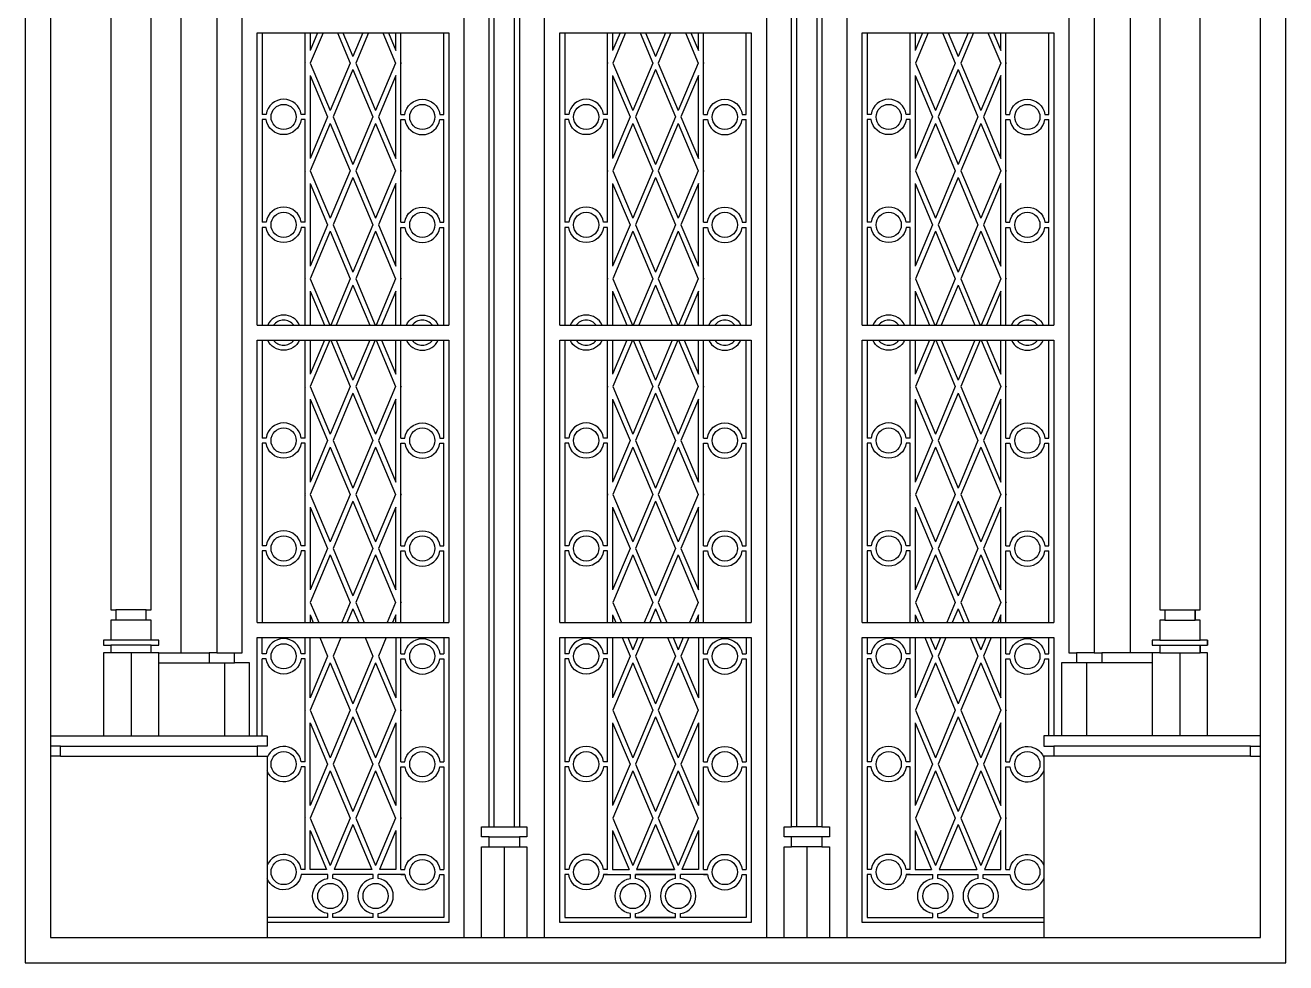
# Model space of a CAD drawing. Header units: metres. Extents: x 1507 to 3507, y 4810 to 7939.
# Drawn here: x 1507 to 3507, y 4810 to 6298 of the extents above; entities that cross this region are included whole.
import ezdxf

# ---------------------------------------------------------------- set-up
doc = ezdxf.new("R2010")
doc.units = ezdxf.units.M
for name, color, linetype in [('3', 3, 'Continuous'), ('4', 4, 'Continuous'), ('7', 7, 'Continuous')]:
    doc.layers.add(name, color=color, linetype=linetype)

# ---------------------------------------------------------------- blocks, each defined once
blk = doc.blocks.new('3')
at = {"layer": '3'}
for p, q in [((565, 1845), (565, 1809.79)), ((579.81, 1845), (565, 1809.79)), ((590.66, 1845), (565.42, 1785)), ((619.34, 1845), (644.58, 1785)), ((630.19, 1845), (650, 1797.9)), ((669.81, 1845), (650, 1797.9)), ((680.66, 1845), (655.42, 1785)), ((709.34, 1845), (734.58, 1785)), ((720.19, 1845), (735, 1809.79)), ((735, 1809.79), (735, 1845)), ((1165, 1845), (1165, 1809.79)), ((1179.81, 1845), (1165, 1809.79)), ((1190.66, 1845), (1165.42, 1785)), ((1219.34, 1845), (1244.58, 1785)), ((1230.19, 1845), (1250, 1797.9)), ((1269.81, 1845), (1250, 1797.9)), ((1280.66, 1845), (1255.42, 1785)), ((1309.34, 1845), (1334.58, 1785)), ((1320.19, 1845), (1335, 1809.79)), ((1335, 1809.79), (1335, 1845)), ((1779.81, 1845), (1765, 1809.79)), ((1765, 1845), (1765, 1809.79)), ((1790.66, 1845), (1765.42, 1785)), ((1819.34, 1845), (1844.58, 1785)), ((1830.19, 1845), (1850, 1797.9)), ((1869.81, 1845), (1850, 1797.9)), ((1880.66, 1845), (1855.42, 1785)), ((1909.34, 1845), (1934.58, 1785)), ((1920.19, 1845), (1935, 1809.79)), ((1935, 1809.79), (1935, 1845)), ((555, 1786.01), (554.58, 1785)), ((554.58, 1785), (555, 1783.99)), ((565.42, 1785), (605, 1690.9)), ((644.58, 1785), (605, 1690.9)), ((655.42, 1785), (695, 1690.9)), ((734.58, 1785), (695, 1690.9)), ((745, 1786.01), (745.42, 1785)), ((745.42, 1785), (745, 1783.99)), ((1155, 1786.01), (1154.58, 1785)), ((1154.58, 1785), (1155, 1783.99)), ((1165.42, 1785), (1205, 1690.9)), ((1244.58, 1785), (1205, 1690.9)), ((1255.42, 1785), (1295, 1690.9)), ((1334.58, 1785), (1295, 1690.9)), ((1345, 1786.01), (1345.42, 1785)), ((1345.42, 1785), (1345, 1783.99)), ((1755, 1786.01), (1754.58, 1785)), ((1754.58, 1785), (1755, 1783.99)), ((1765.42, 1785), (1805, 1690.9)), ((1844.58, 1785), (1805, 1690.9)), ((1855.42, 1785), (1895, 1690.9)), ((1934.58, 1785), (1895, 1690.9)), ((1945, 1786.01), (1945.42, 1785)), ((1945.42, 1785), (1945, 1783.99)), ((565, 1760.21), (599.58, 1678)), ((565, 1760.21), (565, 1595.79)), ((650, 1772.1), (610.42, 1678)), ((650, 1772.1), (689.58, 1678)), ((735, 1760.21), (700.42, 1678)), ((735, 1595.79), (735, 1760.21)), ((1165, 1760.21), (1199.58, 1678)), ((1165, 1760.21), (1165, 1595.79)), ((1250, 1772.1), (1210.42, 1678)), ((1250, 1772.1), (1289.58, 1678)), ((1335, 1760.21), (1300.42, 1678)), ((1335, 1595.79), (1335, 1760.21)), ((1765, 1760.21), (1799.58, 1678)), ((1765, 1760.21), (1765, 1595.79)), ((1850, 1772.1), (1810.42, 1678)), ((1850, 1772.1), (1889.58, 1678)), ((1935, 1760.21), (1900.42, 1678)), ((1935, 1595.79), (1935, 1760.21)), ((599.58, 1678), (565, 1595.79)), ((610.42, 1678), (650, 1583.9)), ((689.58, 1678), (650, 1583.9)), ((700.42, 1678), (735, 1595.79)), ((1199.58, 1678), (1165, 1595.79)), ((1210.42, 1678), (1250, 1583.9)), ((1289.58, 1678), (1250, 1583.9)), ((1300.42, 1678), (1335, 1595.79)), ((1799.58, 1678), (1765, 1595.79)), ((1810.42, 1678), (1850, 1583.9)), ((1889.58, 1678), (1850, 1583.9)), ((1900.42, 1678), (1935, 1595.79)), ((605, 1665.1), (565.42, 1571)), ((605, 1665.1), (644.58, 1571)), ((695, 1665.1), (655.42, 1571)), ((695, 1665.1), (734.58, 1571)), ((1205, 1665.1), (1165.42, 1571)), ((1205, 1665.1), (1244.58, 1571)), ((1295, 1665.1), (1255.42, 1571)), ((1295, 1665.1), (1334.58, 1571)), ((1805, 1665.1), (1765.42, 1571)), ((1805, 1665.1), (1844.58, 1571)), ((1895, 1665.1), (1855.42, 1571)), ((1895, 1665.1), (1934.58, 1571)), ((555, 1572.01), (554.58, 1571)), ((554.58, 1571), (555, 1569.99)), ((565.42, 1571), (605, 1476.9)), ((644.58, 1571), (605, 1476.9)), ((650, 1558.1), (610.42, 1464)), ((650, 1558.1), (689.58, 1464)), ((655.42, 1571), (695, 1476.9)), ((734.58, 1571), (695, 1476.9)), ((745, 1572.01), (745.42, 1571)), ((745.42, 1571), (745, 1569.99)), ((1155, 1572.01), (1154.58, 1571)), ((1154.58, 1571), (1155, 1569.99)), ((1165.42, 1571), (1205, 1476.9)), ((1244.58, 1571), (1205, 1476.9)), ((1250, 1558.1), (1210.42, 1464)), ((1250, 1558.1), (1289.58, 1464)), ((1255.42, 1571), (1295, 1476.9)), ((1334.58, 1571), (1295, 1476.9)), ((1345, 1572.01), (1345.42, 1571)), ((1345.42, 1571), (1345, 1569.99)), ((1755, 1572.01), (1754.58, 1571)), ((1754.58, 1571), (1755, 1569.99)), ((1765.42, 1571), (1805, 1476.9)), ((1844.58, 1571), (1805, 1476.9)), ((1850, 1558.1), (1810.42, 1464)), ((1850, 1558.1), (1889.58, 1464)), ((1855.42, 1571), (1895, 1476.9)), ((1934.58, 1571), (1895, 1476.9)), ((1945, 1572.01), (1945.42, 1571)), ((1945.42, 1571), (1945, 1569.99)), ((565, 1546.21), (565, 1381.79)), ((565, 1546.21), (599.58, 1464)), ((735, 1546.21), (700.42, 1464)), ((735, 1381.79), (735, 1546.21)), ((1165, 1546.21), (1165, 1381.79)), ((1165, 1546.21), (1199.58, 1464)), ((1335, 1546.21), (1300.42, 1464)), ((1335, 1381.79), (1335, 1546.21)), ((1765, 1546.21), (1765, 1381.79)), ((1765, 1546.21), (1799.58, 1464)), ((1935, 1546.21), (1900.42, 1464)), ((1935, 1381.79), (1935, 1546.21)), ((599.58, 1464), (565, 1381.79)), ((605, 1451.1), (565.42, 1357)), ((605, 1451.1), (644.58, 1357)), ((610.42, 1464), (650, 1369.9)), ((689.58, 1464), (650, 1369.9)), ((695, 1451.1), (655.42, 1357)), ((695, 1451.1), (734.58, 1357)), ((700.42, 1464), (735, 1381.79)), ((1199.58, 1464), (1165, 1381.79)), ((1205, 1451.1), (1165.42, 1357)), ((1205, 1451.1), (1244.58, 1357)), ((1210.42, 1464), (1250, 1369.9)), ((1289.58, 1464), (1250, 1369.9)), ((1295, 1451.1), (1255.42, 1357)), ((1295, 1451.1), (1334.58, 1357)), ((1300.42, 1464), (1335, 1381.79)), ((1799.58, 1464), (1765, 1381.79)), ((1805, 1451.1), (1765.42, 1357)), ((1805, 1451.1), (1844.58, 1357)), ((1810.42, 1464), (1850, 1369.9)), ((1889.58, 1464), (1850, 1369.9)), ((1895, 1451.1), (1855.42, 1357)), ((1895, 1451.1), (1934.58, 1357)), ((1900.42, 1464), (1935, 1381.79)), ((555, 1358.01), (554.58, 1357)), ((554.58, 1357), (555, 1355.99)), ((565.42, 1357), (604.12, 1265)), ((644.58, 1357), (605.88, 1265)), ((655.42, 1357), (694.12, 1265)), ((734.58, 1357), (695.88, 1265)), ((745, 1358.01), (745.42, 1357)), ((745.42, 1357), (745, 1355.99)), ((1155, 1358.01), (1154.58, 1357)), ((1154.58, 1357), (1155, 1355.99)), ((1165.42, 1357), (1204.12, 1265)), ((1244.58, 1357), (1205.88, 1265)), ((1255.42, 1357), (1294.12, 1265)), ((1334.58, 1357), (1295.88, 1265)), ((1345, 1358.01), (1345.42, 1357)), ((1345.42, 1357), (1345, 1355.99)), ((1755, 1358.01), (1754.58, 1357)), ((1754.58, 1357), (1755, 1355.99)), ((1765.42, 1357), (1804.12, 1265)), ((1844.58, 1357), (1805.88, 1265)), ((1855.42, 1357), (1894.12, 1265)), ((1934.58, 1357), (1895.88, 1265)), ((1945, 1358.01), (1945.42, 1357)), ((1945.42, 1357), (1945, 1355.99)), ((565, 1332.21), (565, 1265)), ((565, 1332.21), (593.27, 1265)), ((650, 1344.1), (616.73, 1265)), ((650, 1344.1), (683.27, 1265)), ((735, 1332.21), (706.73, 1265)), ((735, 1265), (735, 1332.21)), ((1165, 1332.21), (1165, 1265)), ((1165, 1332.21), (1193.27, 1265)), ((1250, 1344.1), (1216.73, 1265)), ((1250, 1344.1), (1283.27, 1265)), ((1335, 1332.21), (1306.73, 1265)), ((1335, 1265), (1335, 1332.21)), ((1765, 1332.21), (1793.27, 1265)), ((1765, 1332.21), (1765, 1265)), ((1850, 1344.1), (1816.73, 1265)), ((1850, 1344.1), (1883.27, 1265)), ((1935, 1332.21), (1906.73, 1265)), ((1935, 1265), (1935, 1332.21)), ((593.27, 1235), (565, 1167.79)), ((565, 1235), (565, 1167.79)), ((604.12, 1235), (565.42, 1143)), ((605.88, 1235), (644.58, 1143)), ((616.73, 1235), (650, 1155.9)), ((683.27, 1235), (650, 1155.9)), ((694.12, 1235), (655.42, 1143)), ((695.88, 1235), (734.58, 1143)), ((706.73, 1235), (735, 1167.79)), ((735, 1167.79), (735, 1235)), ((1193.27, 1235), (1165, 1167.79)), ((1165, 1235), (1165, 1167.79)), ((1204.12, 1235), (1165.42, 1143)), ((1205.88, 1235), (1244.58, 1143)), ((1216.73, 1235), (1250, 1155.9)), ((1283.27, 1235), (1250, 1155.9)), ((1294.12, 1235), (1255.42, 1143)), ((1295.88, 1235), (1334.58, 1143)), ((1306.73, 1235), (1335, 1167.79)), ((1335, 1167.79), (1335, 1235)), ((1793.27, 1235), (1765, 1167.79)), ((1765, 1235), (1765, 1167.79)), ((1804.12, 1235), (1765.42, 1143)), ((1805.88, 1235), (1844.58, 1143)), ((1816.73, 1235), (1850, 1155.9)), ((1883.27, 1235), (1850, 1155.9)), ((1894.12, 1235), (1855.42, 1143)), ((1895.88, 1235), (1934.58, 1143)), ((1906.73, 1235), (1935, 1167.79)), ((1935, 1167.79), (1935, 1235)), ((555, 1144.01), (554.58, 1143)), ((554.58, 1143), (555, 1141.99)), ((565.42, 1143), (605, 1048.9)), ((644.58, 1143), (605, 1048.9)), ((650, 1130.1), (610.42, 1036)), ((650, 1130.1), (689.58, 1036)), ((655.42, 1143), (695, 1048.9)), ((734.58, 1143), (695, 1048.9)), ((745, 1144.01), (745.42, 1143)), ((745.42, 1143), (745, 1141.99)), ((1155, 1144.01), (1154.58, 1143)), ((1154.58, 1143), (1155, 1141.99)), ((1165.42, 1143), (1205, 1048.9)), ((1244.58, 1143), (1205, 1048.9)), ((1250, 1130.1), (1210.42, 1036)), ((1250, 1130.1), (1289.58, 1036)), ((1255.42, 1143), (1295, 1048.9)), ((1334.58, 1143), (1295, 1048.9)), ((1345, 1144.01), (1345.42, 1143)), ((1345.42, 1143), (1345, 1141.99)), ((1755, 1144.01), (1754.58, 1143)), ((1754.58, 1143), (1755, 1141.99)), ((1765.42, 1143), (1805, 1048.9)), ((1844.58, 1143), (1805, 1048.9)), ((1850, 1130.1), (1810.42, 1036)), ((1850, 1130.1), (1889.58, 1036)), ((1855.42, 1143), (1895, 1048.9)), ((1934.58, 1143), (1895, 1048.9)), ((1945, 1144.01), (1945.42, 1143)), ((1945.42, 1143), (1945, 1141.99)), ((565, 1118.21), (599.58, 1036)), ((565, 1118.21), (565, 953.79)), ((735, 1118.21), (700.42, 1036)), ((735, 953.79), (735, 1118.21)), ((1165, 1118.21), (1199.58, 1036)), ((1165, 1118.21), (1165, 953.79)), ((1335, 1118.21), (1300.42, 1036)), ((1335, 953.79), (1335, 1118.21)), ((1765, 1118.21), (1799.58, 1036)), ((1765, 1118.21), (1765, 953.79)), ((1935, 1118.21), (1900.42, 1036)), ((1935, 953.79), (1935, 1118.21)), ((599.58, 1036), (565, 953.79)), ((610.42, 1036), (650, 941.9)), ((689.58, 1036), (650, 941.9)), ((700.42, 1036), (735, 953.79)), ((1199.58, 1036), (1165, 953.79)), ((1210.42, 1036), (1250, 941.9)), ((1289.58, 1036), (1250, 941.9)), ((1300.42, 1036), (1335, 953.79)), ((1799.58, 1036), (1765, 953.79)), ((1810.42, 1036), (1850, 941.9)), ((1889.58, 1036), (1850, 941.9)), ((1900.42, 1036), (1935, 953.79)), ((605, 1023.1), (565.42, 929)), ((605, 1023.1), (644.58, 929)), ((695, 1023.1), (655.42, 929)), ((695, 1023.1), (734.58, 929)), ((1205, 1023.1), (1165.42, 929)), ((1205, 1023.1), (1244.58, 929)), ((1295, 1023.1), (1255.42, 929)), ((1295, 1023.1), (1334.58, 929)), ((1805, 1023.1), (1765.42, 929)), ((1805, 1023.1), (1844.58, 929)), ((1895, 1023.1), (1855.42, 929)), ((1895, 1023.1), (1934.58, 929)), ((555, 930.01), (554.58, 929)), ((554.58, 929), (555, 927.99)), ((565.42, 929), (605, 834.9)), ((644.58, 929), (605, 834.9)), ((655.42, 929), (695, 834.9)), ((734.58, 929), (695, 834.9)), ((745, 930.01), (745.42, 929)), ((745.42, 929), (745, 927.99)), ((1155, 930.01), (1154.58, 929)), ((1154.58, 929), (1155, 927.99)), ((1165.42, 929), (1205, 834.9)), ((1244.58, 929), (1205, 834.9)), ((1255.42, 929), (1295, 834.9)), ((1334.58, 929), (1295, 834.9)), ((1345, 930.01), (1345.42, 929)), ((1345.42, 929), (1345, 927.99)), ((1755, 930.01), (1754.58, 929)), ((1754.58, 929), (1755, 927.99)), ((1765.42, 929), (1805, 834.9)), ((1844.58, 929), (1805, 834.9)), ((1855.42, 929), (1895, 834.9)), ((1934.58, 929), (1895, 834.9)), ((1945, 930.01), (1945.42, 929)), ((1945.42, 929), (1945, 927.99)), ((565, 904.21), (599.58, 822)), ((565, 904.21), (565, 739.79)), ((650, 916.1), (610.42, 822)), ((650, 916.1), (689.58, 822)), ((735, 904.21), (700.42, 822)), ((735, 739.79), (735, 904.21)), ((1165, 904.21), (1199.58, 822)), ((1165, 904.21), (1165, 739.79)), ((1250, 916.1), (1210.42, 822)), ((1250, 916.1), (1289.58, 822)), ((1335, 904.21), (1300.42, 822)), ((1335, 739.79), (1335, 904.21)), ((1765, 904.21), (1799.58, 822)), ((1765, 904.21), (1765, 739.79)), ((1850, 916.1), (1810.42, 822)), ((1850, 916.1), (1889.58, 822)), ((1935, 904.21), (1900.42, 822)), ((1935, 739.79), (1935, 904.21)), ((599.58, 822), (565, 739.79)), ((605, 809.1), (565.42, 715)), ((605, 809.1), (644.58, 715)), ((610.42, 822), (650, 727.9)), ((689.58, 822), (650, 727.9)), ((695, 809.1), (655.42, 715)), ((695, 809.1), (734.58, 715)), ((700.42, 822), (735, 739.79)), ((1199.58, 822), (1165, 739.79)), ((1205, 809.1), (1165.42, 715)), ((1205, 809.1), (1244.58, 715)), ((1210.42, 822), (1250, 727.9)), ((1289.58, 822), (1250, 727.9)), ((1295, 809.1), (1255.42, 715)), ((1295, 809.1), (1334.58, 715)), ((1300.42, 822), (1335, 739.79)), ((1799.58, 822), (1765, 739.79)), ((1805, 809.1), (1765.42, 715)), ((1805, 809.1), (1844.58, 715)), ((1810.42, 822), (1850, 727.9)), ((1889.58, 822), (1850, 727.9)), ((1895, 809.1), (1855.42, 715)), ((1895, 809.1), (1934.58, 715)), ((1900.42, 822), (1935, 739.79)), ((240, 700), (180, 700)), ((565.42, 715), (582.25, 675)), ((644.58, 715), (627.75, 675)), ((650, 702.1), (638.6, 675)), ((650, 702.1), (661.4, 675)), ((655.42, 715), (672.25, 675)), ((734.58, 715), (717.75, 675)), ((745, 716.01), (745.42, 715)), ((745.42, 715), (745, 713.99)), ((1165.42, 715), (1182.25, 675)), ((1244.58, 715), (1227.75, 675)), ((1250, 702.1), (1238.6, 675)), ((1250, 702.1), (1261.4, 675)), ((1255.42, 715), (1272.25, 675)), ((1334.58, 715), (1317.75, 675)), ((1765.42, 715), (1782.25, 675)), ((1844.58, 715), (1827.75, 675)), ((1850, 702.1), (1838.6, 675)), ((1850, 702.1), (1861.4, 675)), ((1855.42, 715), (1872.25, 675)), ((1934.58, 715), (1917.75, 675)), ((1945, 716.01), (1945.42, 715)), ((1945.42, 715), (1945, 713.99)), ((2260, 700), (2320, 700)), ((2320, 700), (2320, 680)), ((240, 680), (180, 680)), ((565, 690.21), (565, 675)), ((565, 690.21), (571.4, 675)), ((735, 690.21), (728.6, 675)), ((735, 675), (735, 690.21)), ((1165, 690.21), (1165, 675)), ((1165, 690.21), (1171.4, 675)), ((1335, 690.21), (1328.6, 675)), ((1335, 675), (1335, 690.21)), ((1765, 690.21), (1765, 675)), ((1765, 690.21), (1771.4, 675)), ((1935, 690.21), (1928.6, 675)), ((1935, 675), (1935, 690.21)), ((2260, 680), (2320, 680)), ((250, 640), (170, 640)), ((250, 630), (170, 630)), ((565, 525.79), (565, 645)), ((584.02, 645), (599.58, 608)), ((625.98, 645), (610.42, 608)), ((674.02, 645), (689.58, 608)), ((715.98, 645), (700.42, 608)), ((735, 645), (735, 525.79)), ((1165, 645), (1165, 525.79)), ((1184.02, 645), (1199.58, 608)), ((1194.86, 645), (1205, 620.9)), ((1215.14, 645), (1205, 620.9)), ((1225.98, 645), (1210.42, 608)), ((1274.02, 645), (1289.58, 608)), ((1284.86, 645), (1295, 620.9)), ((1305.14, 645), (1295, 620.9)), ((1315.98, 645), (1300.42, 608)), ((1335, 645), (1335, 525.79)), ((1765, 645), (1765, 525.79)), ((1784.02, 645), (1799.58, 608)), ((1794.86, 645), (1805, 620.9)), ((1815.14, 645), (1805, 620.9)), ((1825.98, 645), (1810.42, 608)), ((1874.02, 645), (1889.58, 608)), ((1884.86, 645), (1895, 620.9)), ((1905.14, 645), (1895, 620.9)), ((1915.98, 645), (1900.42, 608)), ((1935, 525.79), (1935, 645)), ((2250, 640), (2330, 640)), ((2250, 630), (2330, 630)), ((2330, 630), (2330, 615)), ((2345, 640), (2345, 630)), ((250, 615), (170, 615)), ((210, 615), (210, 450)), ((265, 615), (365, 615)), ((380, 615), (415, 615)), ((599.58, 608), (565, 525.79)), ((610.42, 608), (650, 513.9)), ((689.58, 608), (650, 513.9)), ((700.42, 608), (735, 525.79)), ((1199.58, 608), (1165, 525.79)), ((1210.42, 608), (1250, 513.9)), ((1289.58, 608), (1250, 513.9)), ((1300.42, 608), (1335, 525.79)), ((1799.58, 608), (1765, 525.79)), ((1810.42, 608), (1850, 513.9)), ((1889.58, 608), (1850, 513.9)), ((1900.42, 608), (1935, 525.79)), ((2120, 615), (2085, 615)), ((2235, 615), (2135, 615)), ((2250, 615), (2330, 615)), ((2290, 615), (2290, 450)), ((265, 595), (365, 595)), ((395, 595), (415, 595)), ((605, 595.1), (565.42, 501)), ((605, 595.1), (644.58, 501)), ((695, 595.1), (655.42, 501)), ((695, 595.1), (734.58, 501)), ((1205, 595.1), (1165.42, 501)), ((1205, 595.1), (1244.58, 501)), ((1295, 595.1), (1255.42, 501)), ((1295, 595.1), (1334.58, 501)), ((1805, 595.1), (1765.42, 501)), ((1805, 595.1), (1844.58, 501)), ((1895, 595.1), (1855.42, 501)), ((1895, 595.1), (1934.58, 501)), ((2105, 595), (2085, 595)), ((2235, 595), (2135, 595)), ((555, 502.01), (554.58, 501)), ((554.58, 501), (555, 499.99)), ((565.42, 501), (605, 406.9)), ((644.58, 501), (605, 406.9)), ((655.42, 501), (695, 406.9)), ((734.58, 501), (695, 406.9)), ((745, 502.01), (745.42, 501)), ((745.42, 501), (745, 499.99)), ((1165.42, 501), (1205, 406.9)), ((1244.58, 501), (1205, 406.9)), ((1255.42, 501), (1295, 406.9)), ((1334.58, 501), (1295, 406.9)), ((1765.42, 501), (1805, 406.9)), ((1844.58, 501), (1805, 406.9)), ((1855.42, 501), (1895, 406.9)), ((1934.58, 501), (1895, 406.9)), ((1945, 502.01), (1945.42, 501)), ((1945.42, 501), (1945, 499.99)), ((565, 476.21), (599.58, 394)), ((565, 311.79), (565, 476.21)), ((650, 488.1), (610.42, 394)), ((650, 488.1), (689.58, 394)), ((735, 476.21), (700.42, 394)), ((735, 476.21), (735, 311.79)), ((1165, 476.21), (1199.58, 394)), ((1165, 476.21), (1165, 311.79)), ((1250, 488.1), (1210.42, 394)), ((1250, 488.1), (1289.58, 394)), ((1335, 476.21), (1300.42, 394)), ((1335, 476.21), (1335, 311.79)), ((1765, 476.21), (1799.58, 394)), ((1765, 476.21), (1765, 311.79)), ((1850, 488.1), (1810.42, 394)), ((1850, 488.1), (1889.58, 394)), ((1935, 476.21), (1900.42, 394)), ((1935, 311.79), (1935, 476.21)), ((70, 430), (460, 430)), ((2430, 430), (2040, 430)), ((70, 410), (460, 410)), ((2430, 410), (2040, 410)), ((599.58, 394), (565, 311.79)), ((605, 381.1), (565.42, 287)), ((605, 381.1), (644.58, 287)), ((610.42, 394), (650, 299.9)), ((689.58, 394), (650, 299.9)), ((695, 381.1), (655.42, 287)), ((695, 381.1), (734.58, 287)), ((700.42, 394), (735, 311.79)), ((1199.58, 394), (1165, 311.79)), ((1205, 381.1), (1165.42, 287)), ((1205, 381.1), (1244.58, 287)), ((1210.42, 394), (1250, 299.9)), ((1289.58, 394), (1250, 299.9)), ((1295, 381.1), (1255.42, 287)), ((1295, 381.1), (1334.58, 287)), ((1300.42, 394), (1335, 311.79)), ((1799.58, 394), (1765, 311.79)), ((1805, 381.1), (1765.42, 287)), ((1805, 381.1), (1844.58, 287)), ((1810.42, 394), (1850, 299.9)), ((1889.58, 394), (1850, 299.9)), ((1895, 381.1), (1855.42, 287)), ((1895, 381.1), (1934.58, 287)), ((1900.42, 394), (1935, 311.79)), ((555, 288.01), (554.58, 287)), ((554.58, 287), (555, 285.99)), ((565.42, 287), (605, 192.9)), ((644.58, 287), (605, 192.9)), ((655.42, 287), (695, 192.9)), ((734.58, 287), (695, 192.9)), ((745, 288.01), (745.42, 287)), ((745.42, 287), (745, 285.99)), ((1165.42, 287), (1205, 192.9)), ((1244.58, 287), (1205, 192.9)), ((1255.42, 287), (1295, 192.9)), ((1334.58, 287), (1295, 192.9)), ((1765.42, 287), (1805, 192.9)), ((1844.58, 287), (1805, 192.9)), ((1855.42, 287), (1895, 192.9)), ((1934.58, 287), (1895, 192.9)), ((1945, 288.01), (1945.42, 287)), ((1945.42, 287), (1945, 285.99)), ((565, 262.21), (597.47, 185)), ((565, 185), (565, 262.21)), ((650, 274.1), (612.53, 185)), ((650, 274.1), (687.47, 185)), ((735, 262.21), (702.53, 185)), ((735, 262.21), (735, 185)), ((920, 270), (980, 270)), ((920, 250), (980, 250)), ((1165, 262.21), (1165, 185)), ((1165, 262.21), (1197.47, 185)), ((1250, 274.1), (1212.53, 185)), ((1250, 274.1), (1287.47, 185)), ((1335, 262.21), (1302.53, 185)), ((1335, 262.21), (1335, 185)), ((1580, 270), (1520, 270)), ((1580, 250), (1520, 250)), ((1765, 262.21), (1797.47, 185)), ((1765, 262.21), (1765, 185)), ((1850, 274.1), (1812.53, 185)), ((1850, 274.1), (1887.47, 185)), ((1935, 262.21), (1902.53, 185)), ((1935, 185), (1935, 262.21)), ((920, 230), (980, 230)), ((950, 230), (950, 50)), ((1580, 230), (1520, 230)), ((1550, 230), (1550, 50)), ((600.09, 175), (547.14, 175)), ((597.47, 185), (565, 185)), ((689.91, 175), (610.09, 175)), ((610.09, 167.14), (610.09, 175)), ((687.47, 185), (612.53, 185)), ((689.91, 167.14), (689.91, 175)), ((752.86, 175), (699.91, 175)), ((735, 185), (702.53, 185)), ((1147.14, 175), (1200.09, 175)), ((1165, 185), (1197.47, 185)), ((1210.09, 167.14), (1210.09, 175)), ((1289.91, 175), (1210.09, 175)), ((1210.09, 175), (1289.91, 175)), ((1287.47, 185), (1212.53, 185)), ((1212.53, 185), (1287.47, 185)), ((1289.91, 167.14), (1289.91, 175)), ((1352.86, 175), (1299.91, 175)), ((1335, 185), (1302.53, 185)), ((1747.14, 175), (1800.09, 175)), ((1765, 185), (1797.47, 185)), ((1810.09, 167.14), (1810.09, 175)), ((1810.09, 175), (1889.91, 175)), ((1812.53, 185), (1887.47, 185)), ((1889.91, 167.14), (1889.91, 175)), ((1899.91, 175), (1952.86, 175)), ((1902.53, 185), (1935, 185)), ((610.09, 90), (610.09, 97.86)), ((689.91, 90), (689.91, 97.86)), ((1210.09, 90), (1210.09, 97.86)), ((1289.91, 90), (1289.91, 97.86)), ((1810.09, 90), (1810.09, 97.86)), ((1889.91, 90), (1889.91, 97.86))]:
    blk.add_line(p, q, dxfattribs=at)
for points in [[(470, 1845), (470, 1683)], [(555, 1683), (555, 1845)], [(745, 1683), (745, 1845)], [(830, 1683), (830, 1845)], [(1070, 1845), (1070, 1683)], [(1155, 1683), (1155, 1845)], [(1345, 1683), (1345, 1845)], [(1430, 1683), (1430, 1845)], [(1670, 1845), (1670, 1683)], [(1755, 1683), (1755, 1845)], [(1945, 1683), (1945, 1845)], [(2030, 1683), (2030, 1845)], [(470, 1673), (470, 1469)], [(555, 1469), (555, 1673)], [(745, 1469), (745, 1673)], [(830, 1469), (830, 1673)], [(1070, 1673), (1070, 1469)], [(1155, 1469), (1155, 1673)], [(1345, 1469), (1345, 1673)], [(1430, 1469), (1430, 1673)], [(1670, 1673), (1670, 1469)], [(1755, 1469), (1755, 1673)], [(1945, 1469), (1945, 1673)], [(2030, 1469), (2030, 1673)], [(470, 1459), (470, 1265)], [(555, 1265), (555, 1459)], [(745, 1265), (745, 1459)], [(830, 1265), (830, 1459)], [(1070, 1459), (1070, 1265)], [(1155, 1265), (1155, 1459)], [(1345, 1265), (1345, 1459)], [(1430, 1265), (1430, 1459)], [(1670, 1459), (1670, 1265)], [(1755, 1265), (1755, 1459)], [(1945, 1265), (1945, 1459)], [(2030, 1265), (2030, 1459)], [(470, 1235), (470, 1041)], [(555, 1041), (555, 1235)], [(745, 1041), (745, 1235)], [(830, 1041), (830, 1235)], [(1070, 1235), (1070, 1041)], [(1155, 1041), (1155, 1235)], [(1345, 1041), (1345, 1235)], [(1430, 1041), (1430, 1235)], [(1670, 1235), (1670, 1041)], [(1755, 1041), (1755, 1235)], [(1945, 1041), (1945, 1235)], [(2030, 1041), (2030, 1235)], [(470, 1031), (470, 827)], [(555, 827), (555, 1031)], [(745, 827), (745, 1031)], [(830, 827), (830, 1031)], [(1070, 1031), (1070, 827)], [(1155, 827), (1155, 1031)], [(1345, 827), (1345, 1031)], [(1430, 827), (1430, 1031)], [(1670, 1031), (1670, 827)], [(1755, 827), (1755, 1031)], [(1945, 827), (1945, 1031)], [(2030, 827), (2030, 1031)], [(470, 817), (470, 675)], [(555, 675), (555, 817)], [(745, 675), (745, 817)], [(830, 675), (830, 817)], [(1070, 817), (1070, 675)], [(1155, 675), (1155, 817)], [(1345, 675), (1345, 817)], [(1430, 675), (1430, 817)], [(1670, 817), (1670, 675)], [(1755, 675), (1755, 817)], [(1945, 675), (1945, 817)], [(2030, 675), (2030, 817)], [(470, 613), (470, 645)], [(555, 613), (555, 645)], [(745, 613), (745, 645)], [(830, 645), (830, 613)], [(1070, 645), (1070, 613)], [(1155, 613), (1155, 645)], [(1345, 613), (1345, 645)], [(1430, 645), (1430, 613)], [(1670, 645), (1670, 613)], [(1755, 613), (1755, 645)], [(1945, 613), (1945, 645)], [(2030, 613), (2030, 645)], [(470, 450), (470, 603)], [(555, 399), (555, 603)], [(745, 399), (745, 603)], [(830, 603), (830, 399)], [(1070, 603), (1070, 399)], [(1155, 399), (1155, 603)], [(1345, 399), (1345, 603)], [(1430, 603), (1430, 399)], [(1670, 603), (1670, 399)], [(1755, 399), (1755, 603)], [(1945, 399), (1945, 603)], [(2030, 450), (2030, 603)], [(555, 185), (555, 389)], [(745, 185), (745, 389)], [(830, 389), (830, 185)], [(1070, 389), (1070, 185)], [(1155, 185), (1155, 389)], [(1345, 185), (1345, 389)], [(1430, 389), (1430, 185)], [(1670, 389), (1670, 185)], [(1755, 185), (1755, 389)], [(1945, 185), (1945, 389)], [(830, 175), (830, 90), (699.91, 90)], [(1070, 175), (1070, 90), (1200.09, 90)], [(1430, 175), (1430, 90), (1299.91, 90)], [(1670, 175), (1670, 90), (1800.09, 90)], [(600.09, 90), (480, 90)], [(689.91, 90), (610.09, 90)], [(1289.91, 90), (1210.09, 90)], [(1210.09, 90), (1289.91, 90)], [(1810.09, 90), (1889.91, 90)], [(1899.91, 90), (2020, 90)]]:
    blk.add_lwpolyline(points, dxfattribs=at)
for points in [[(555, 1683), (547.14, 1683, 0.87), (477.86, 1683), (470, 1683)], [(745, 1683), (752.86, 1683, -0.87), (822.14, 1683), (830, 1683)], [(1155, 1683), (1147.14, 1683, 0.87), (1077.86, 1683), (1070, 1683)], [(1345, 1683), (1352.86, 1683, -0.87), (1422.14, 1683), (1430, 1683)], [(1755, 1683), (1747.14, 1683, 0.87), (1677.86, 1683), (1670, 1683)], [(1945, 1683), (1952.86, 1683, -0.87), (2022.14, 1683), (2030, 1683)], [(555, 1673), (547.14, 1673, -0.87), (477.86, 1673), (470, 1673)], [(745, 1673), (752.86, 1673, 0.87), (822.14, 1673), (830, 1673)], [(1155, 1673), (1147.14, 1673, -0.87), (1077.86, 1673), (1070, 1673)], [(1345, 1673), (1352.86, 1673, 0.87), (1422.14, 1673), (1430, 1673)], [(1755, 1673), (1747.14, 1673, -0.87), (1677.86, 1673), (1670, 1673)], [(1945, 1673), (1952.86, 1673, 0.87), (2022.14, 1673), (2030, 1673)], [(555, 1469), (547.14, 1469, 0.87), (477.86, 1469), (470, 1469)], [(745, 1469), (752.86, 1469, -0.87), (822.14, 1469), (830, 1469)], [(1155, 1469), (1147.14, 1469, 0.87), (1077.86, 1469), (1070, 1469)], [(1345, 1469), (1352.86, 1469, -0.87), (1422.14, 1469), (1430, 1469)], [(1755, 1469), (1747.14, 1469, 0.87), (1677.86, 1469), (1670, 1469)], [(1945, 1469), (1952.86, 1469, -0.87), (2022.14, 1469), (2030, 1469)], [(555, 1459), (547.14, 1459, -0.87), (477.86, 1459), (470, 1459)], [(745, 1459), (752.86, 1459, 0.87), (822.14, 1459), (830, 1459)], [(1155, 1459), (1147.14, 1459, -0.87), (1077.86, 1459), (1070, 1459)], [(1345, 1459), (1352.86, 1459, 0.87), (1422.14, 1459), (1430, 1459)], [(1755, 1459), (1747.14, 1459, -0.87), (1677.86, 1459), (1670, 1459)], [(1945, 1459), (1952.86, 1459, 0.87), (2022.14, 1459), (2030, 1459)], [(544.12, 1265, 0.63), (480.88, 1265, 0.63)], [(755.88, 1265, -0.63), (819.12, 1265)], [(1144.12, 1265, 0.63), (1080.88, 1265, 0.63)], [(1355.88, 1265, -0.63), (1419.12, 1265)], [(1744.12, 1265, 0.63), (1680.88, 1265, 0.63)], [(1955.88, 1265, -0.63), (2019.12, 1265)], [(544.12, 1235, -0.63), (480.88, 1235, -0.63)], [(755.88, 1235, 0.63), (819.12, 1235, 0.63)], [(1144.12, 1235, -0.63), (1080.88, 1235, -0.63)], [(1355.88, 1235, 0.63), (1419.12, 1235, 0.63)], [(1744.12, 1235, -0.63), (1680.88, 1235, -0.63)], [(1955.88, 1235, 0.63), (2019.12, 1235, 0.63)], [(555, 1041), (547.14, 1041, 0.87), (477.86, 1041), (470, 1041)], [(745, 1041), (752.86, 1041, -0.87), (822.14, 1041), (830, 1041)], [(1155, 1041), (1147.14, 1041, 0.87), (1077.86, 1041), (1070, 1041)], [(1345, 1041), (1352.86, 1041, -0.87), (1422.14, 1041), (1430, 1041)], [(1755, 1041), (1747.14, 1041, 0.87), (1677.86, 1041), (1670, 1041)], [(1945, 1041), (1952.86, 1041, -0.87), (2022.14, 1041), (2030, 1041)], [(555, 1031), (547.14, 1031, -0.87), (477.86, 1031), (470, 1031)], [(745, 1031), (752.86, 1031, 0.87), (822.14, 1031), (830, 1031)], [(1155, 1031), (1147.14, 1031, -0.87), (1077.86, 1031), (1070, 1031)], [(1345, 1031), (1352.86, 1031, 0.87), (1422.14, 1031), (1430, 1031)], [(1755, 1031), (1747.14, 1031, -0.87), (1677.86, 1031), (1670, 1031)], [(1945, 1031), (1952.86, 1031, 0.87), (2022.14, 1031), (2030, 1031)], [(555, 827), (547.14, 827, 0.87), (477.86, 827), (470, 827)], [(745, 827), (752.86, 827, -0.87), (822.14, 827), (830, 827)], [(1155, 827), (1147.14, 827, 0.87), (1077.86, 827), (1070, 827)], [(1345, 827), (1352.86, 827, -0.87), (1422.14, 827), (1430, 827)], [(1755, 827), (1747.14, 827, 0.87), (1677.86, 827), (1670, 827)], [(1945, 827), (1952.86, 827, -0.87), (2022.14, 827), (2030, 827)], [(555, 817), (547.14, 817, -0.87), (477.86, 817), (470, 817)], [(745, 817), (752.86, 817, 0.87), (822.14, 817), (830, 817)], [(1155, 817), (1147.14, 817, -0.87), (1077.86, 817), (1070, 817)], [(1345, 817), (1352.86, 817, 0.87), (1422.14, 817), (1430, 817)], [(1755, 817), (1747.14, 817, -0.87), (1677.86, 817), (1670, 817)], [(1945, 817), (1952.86, 817, 0.87), (2022.14, 817), (2030, 817)], [(555, 613), (547.14, 613, 0.87), (477.86, 613), (470, 613)], [(745, 613), (752.86, 613, -0.87), (822.14, 613), (830, 613)], [(1155, 613), (1147.14, 613, 0.87), (1077.86, 613), (1070, 613)], [(1345, 613), (1352.86, 613, -0.87), (1422.14, 613), (1430, 613)], [(1755, 613), (1747.14, 613, 0.87), (1677.86, 613), (1670, 613)], [(1945, 613), (1952.86, 613, -0.87), (2022.14, 613), (2030, 613)], [(555, 603), (547.14, 603, -0.87), (477.86, 603), (470, 603)], [(745, 603), (752.86, 603, 0.87), (822.14, 603), (830, 603)], [(1155, 603), (1147.14, 603, -0.87), (1077.86, 603), (1070, 603)], [(1345, 603), (1352.86, 603, 0.87), (1422.14, 603), (1430, 603)], [(1755, 603), (1747.14, 603, -0.87), (1677.86, 603), (1670, 603)], [(1945, 603), (1952.86, 603, 0.87), (2022.14, 603), (2030, 603)], [(555, 399), (547.14, 399, 0.77), (480, 406.99, 0.77)], [(745, 399), (752.86, 399, -0.87), (822.14, 399), (830, 399)], [(1155, 399), (1147.14, 399, 0.87), (1077.86, 399), (1070, 399)], [(1345, 399), (1352.86, 399, -0.87), (1422.14, 399), (1430, 399)], [(1755, 399), (1747.14, 399, 0.87), (1677.86, 399), (1670, 399)], [(1945, 399), (1952.86, 399, -0.77), (2020, 406.99, -0.77)], [(555, 389), (547.14, 389, -0.77), (480, 381.01, -0.77)], [(745, 389), (752.86, 389, 0.87), (822.14, 389), (830, 389)], [(1155, 389), (1147.14, 389, -0.87), (1077.86, 389), (1070, 389)], [(1345, 389), (1352.86, 389, 0.87), (1422.14, 389), (1430, 389)], [(1755, 389), (1747.14, 389, -0.87), (1677.86, 389), (1670, 389)], [(1945, 389), (1952.86, 389, 0.77), (2020, 381.01, 0.77)], [(555, 185), (547.14, 185, 0.77), (480, 192.99, 0.77)], [(745, 185), (752.86, 185, -0.87), (822.14, 185), (830, 185)], [(1155, 185), (1147.14, 185, 0.87), (1077.86, 185), (1070, 185)], [(1345, 185), (1352.86, 185, -0.87), (1422.14, 185), (1430, 185)], [(1755, 185), (1747.14, 185, 0.87), (1677.86, 185), (1670, 185)], [(1945, 185), (1952.86, 185, -0.77), (2020, 192.99, -0.77)], [(555, 175), (547.14, 175, -0.77), (480, 167.01, -0.77)], [(600.09, 90), (600.09, 97.86, -0.87), (600.09, 167.14), (600.09, 175)], [(699.91, 90), (699.91, 97.86, 0.87), (699.91, 167.14), (699.91, 175)], [(745, 175), (752.86, 175, 0.87), (822.14, 175), (830, 175)], [(1155, 175), (1147.14, 175, -0.87), (1077.86, 175), (1070, 175)], [(1200.09, 90), (1200.09, 97.86, -0.87), (1200.09, 167.14), (1200.09, 175)], [(1299.91, 90), (1299.91, 97.86, 0.87), (1299.91, 167.14), (1299.91, 175)], [(1345, 175), (1352.86, 175, 0.87), (1422.14, 175), (1430, 175)], [(1755, 175), (1747.14, 175, -0.87), (1677.86, 175), (1670, 175)], [(1800.09, 90), (1800.09, 97.86, -0.87), (1800.09, 167.14), (1800.09, 175)], [(1899.91, 90), (1899.91, 97.86, 0.87), (1899.91, 167.14), (1899.91, 175)], [(1945, 175), (1952.86, 175, 0.77), (2020, 167.01, 0.77)]]:
    blk.add_lwpolyline(points, format="xyb", dxfattribs=at)
for centre in [(512.5, 1678), (787.5, 1678), (1112.5, 1678), (1387.5, 1678), (1712.5, 1678), (1987.5, 1678), (512.5, 1464), (787.5, 1464), (1112.5, 1464), (1387.5, 1464), (1712.5, 1464), (1987.5, 1464), (512.5, 1036), (787.5, 1036), (1112.5, 1036), (1387.5, 1036), (1712.5, 1036), (1987.5, 1036), (512.5, 822), (787.5, 822), (1112.5, 822), (1387.5, 822), (1712.5, 822), (1987.5, 822), (512.5, 608), (787.5, 608), (1112.5, 608), (1387.5, 608), (1712.5, 608), (1987.5, 608), (512.5, 394), (787.5, 394), (1112.5, 394), (1387.5, 394), (1712.5, 394), (1987.5, 394), (512.5, 180), (787.5, 180), (1112.5, 180), (1387.5, 180), (1712.5, 180), (1987.5, 180), (605.09, 132.5), (694.91, 132.5), (1205.09, 132.5), (1294.91, 132.5), (1805.09, 132.5), (1894.91, 132.5)]:
    blk.add_circle(centre, 25, dxfattribs=at)
for centre, radius, start, end in [((512.5, 1250), 25, 36.87, 143.13), ((787.5, 1250), 25, 36.87, 143.13), ((1112.5, 1250), 25, 36.87, 143.13), ((1387.5, 1250), 25, 36.87, 143.13), ((1712.5, 1250), 25, 36.87, 143.13), ((1987.5, 1250), 25, 36.87, 143.13), ((512.5, 1250), 25, 216.87, 323.13), ((787.5, 1250), 25, 216.87, 323.13), ((1112.5, 1250), 25, 216.87, 323.13), ((1387.5, 1250), 25, 216.87, 323.13), ((1712.5, 1250), 25, 216.87, 323.13), ((1987.5, 1250), 25, 216.87, 323.13), ((605.09, 132.5), 35, 278.21, 81.79), ((694.91, 132.5), 35, 98.21, 261.79), ((1205.09, 132.5), 35, 278.21, 81.79), ((1294.91, 132.5), 35, 98.21, 261.79), ((1805.09, 132.5), 35, 278.21, 81.79), ((1894.91, 132.5), 35, 98.21, 261.79)]:
    blk.add_arc(centre, radius, start, end, dxfattribs=at)
at = {"layer": '4'}
for p, q in [((70, 430), (50, 430)), ((70, 410), (70, 430)), ((2430, 430), (2450, 430)), ((2430, 410), (2430, 430)), ((70, 410), (50, 410)), ((2430, 410), (2450, 410))]:
    blk.add_line(p, q, dxfattribs=at)
for points in [[(0, 0), (2500, 0), (2500, 2589.9, 0.28), (1250, 3910.33, 0.28), (0, 2589.9), (0, 0)], [(50, 50), (2450, 50), (2450, 2584.46, 0.27), (1250, 3858.32, 0.27), (50, 2584.46), (50, 50)]]:
    blk.add_lwpolyline(points, format="xyb", close=True, dxfattribs=at)
for points in [[(445, 450), (445, 595), (415, 595), (415, 615), (430, 615), (430, 2458.59, -0.28), (570.93, 2563.01, -0.12), (505.29, 2604.1, -0.29), (473.3, 2680.03, -0.14), (650, 2880.47, -0.13), (826.42, 2680.61, -0.29), (794.53, 2604.1, -0.12), (729.07, 2563.01, -0.28), (870, 2458.59), (870, 50)], [(1030, 50), (1030, 2458.59, -0.28), (1170.93, 2563.01, -0.12), (1105.29, 2604.1, -0.29), (1073.3, 2680.03, -0.14), (1250, 2880.47, -0.13), (1426.42, 2680.61, -0.29), (1394.53, 2604.1, -0.12), (1329.07, 2563.01, -0.28), (1470, 2458.59), (1470, 50)], [(1630, 50), (1630, 2458.59, -0.28), (1770.93, 2563.01, -0.12), (1705.29, 2604.1, -0.29), (1673.3, 2680.03, -0.14), (1850, 2880.47, -0.13), (2026.42, 2680.61, -0.29), (1994.53, 2604.1, -0.12), (1929.07, 2563.01, -0.28), (2070, 2458.59), (2070, 615), (2085, 615), (2085, 595), (2055, 595), (2055, 450)]]:
    blk.add_lwpolyline(points, format="xyb", dxfattribs=at)
for points in [[(380, 2599.23), (380, 615), (365, 615), (365, 595), (395, 595), (395, 450)], [(2120, 2599.23), (2120, 615), (2135, 615), (2135, 595), (2105, 595), (2105, 450)], [(50, 450), (480, 450), (480, 430), (460, 430), (460, 410), (480, 410), (480, 50)], [(2450, 450), (2020, 450), (2020, 430), (2040, 430), (2040, 410), (2020, 410), (2020, 50)]]:
    blk.add_lwpolyline(points, dxfattribs=at)
at = {"layer": '7'}
for p, q in [((308.85, 2550), (308.85, 615)), ((2191.15, 2550), (2191.15, 615)), ((460, 1265), (460, 1845)), ((460, 1845), (840, 1845)), ((840, 1845), (840, 1265)), ((1060, 1265), (1060, 1845)), ((1060, 1845), (1440, 1845)), ((1440, 1845), (1440, 1265)), ((1660, 1265), (1660, 1845)), ((1660, 1845), (2040, 1845)), ((460, 1265), (840, 1265)), ((1060, 1265), (1440, 1265)), ((1660, 1265), (2040, 1265)), ((460, 675), (460, 1235)), ((460, 1235), (840, 1235)), ((840, 1235), (840, 675)), ((1060, 1235), (1440, 1235)), ((1060, 675), (1060, 1235)), ((1440, 1235), (1440, 675)), ((1660, 675), (1660, 1235)), ((1660, 1235), (2040, 1235)), ((460, 675), (840, 675)), ((1060, 675), (1440, 675)), ((1660, 675), (2040, 675)), ((460, 645), (840, 645)), ((460, 450), (460, 645)), ((840, 645), (840, 80)), ((1060, 645), (1440, 645)), ((1060, 80), (1060, 645)), ((1440, 645), (1440, 80)), ((1660, 645), (2040, 645)), ((1660, 80), (1660, 645)), ((840, 80), (480, 80)), ((1440, 80), (1060, 80)), ((2020, 80), (1660, 80))]:
    blk.add_line(p, q, dxfattribs=at)
for points in [[(2345, 450), (2345, 615), (2330, 615), (2330, 630), (2345, 630), (2345, 640), (2330, 640), (2330, 680), (2320, 680), (2320, 700), (2330, 700), (2330, 2571.07, 0.27)], [(265, 450), (265, 615), (250, 615), (250, 630), (265, 630), (265, 640), (250, 640), (250, 680), (240, 680), (240, 700), (250, 700), (250, 2561.86, -0.26)], [(930, 270), (930, 2551.78, 0.23), (650, 2950.61, 0.23)], [(1530, 270), (1530, 2551.78, 0.23), (1250, 2950.61, 0.23), (970, 2551.78), (970, 270)], [(2130.29, 2550, 0.23), (1850, 2950.61, 0.23), (1570, 2551.78), (1570, 270)], [(905, 50), (905, 230), (920, 230), (920, 250), (905, 250), (905, 270), (920, 270), (920, 2469.83, 0.16), (826.36, 2572.71, 0.34), (873.37, 2698.37, 0.15), (650, 2939.11, 0.13), (445.77, 2734.81, 0.45), (473.64, 2572.71, 0.16), (380, 2469.83, 0.16)], [(1505, 50), (1505, 230), (1520, 230), (1520, 250), (1505, 250), (1505, 270), (1520, 270), (1520, 2469.83, 0.16), (1426.36, 2572.71, 0.34), (1473.37, 2698.37, 0.15), (1250, 2939.11, 0.15), (1026.63, 2698.37, 0.34), (1073.64, 2572.71, 0.16), (980, 2469.83), (980, 270), (995, 270), (995, 250), (980, 250), (980, 230), (995, 230), (995, 50)], [(2120, 2469.83, 0.16), (2026.36, 2572.71, 0.34), (2073.37, 2698.37, 0.15), (1850, 2939.11, 0.13), (1645.77, 2734.81, 0.45), (1673.64, 2572.71, 0.16), (1580, 2469.83), (1580, 270), (1595, 270), (1595, 250), (1580, 250), (1580, 230), (1595, 230), (1595, 50)]]:
    blk.add_lwpolyline(points, format="xyb", dxfattribs=at)
for points in [[(170, 2571.07), (170, 700), (180, 700), (180, 680), (170, 680), (170, 640), (155, 640), (155, 630), (170, 630), (170, 615), (155, 615), (155, 450)], [(2250, 2561.86), (2250, 700), (2260, 700), (2260, 680), (2250, 680), (2250, 640), (2235, 640), (2235, 630), (2250, 630), (2250, 615), (2235, 615), (2235, 450)], [(2040, 1845), (2040, 1265)], [(2040, 1235), (2040, 675)], [(2040, 645), (2040, 450)]]:
    blk.add_lwpolyline(points, dxfattribs=at)

msp = doc.modelspace()

# ---------------------------------------------------------------- block references
at = {"layer": '3', "xscale": 0.8, "yscale": 0.8, "zscale": 0.8}
msp.add_blockref('3', (1507.37, 4810.47), dxfattribs=at)

doc.saveas('drawing.dxf')
